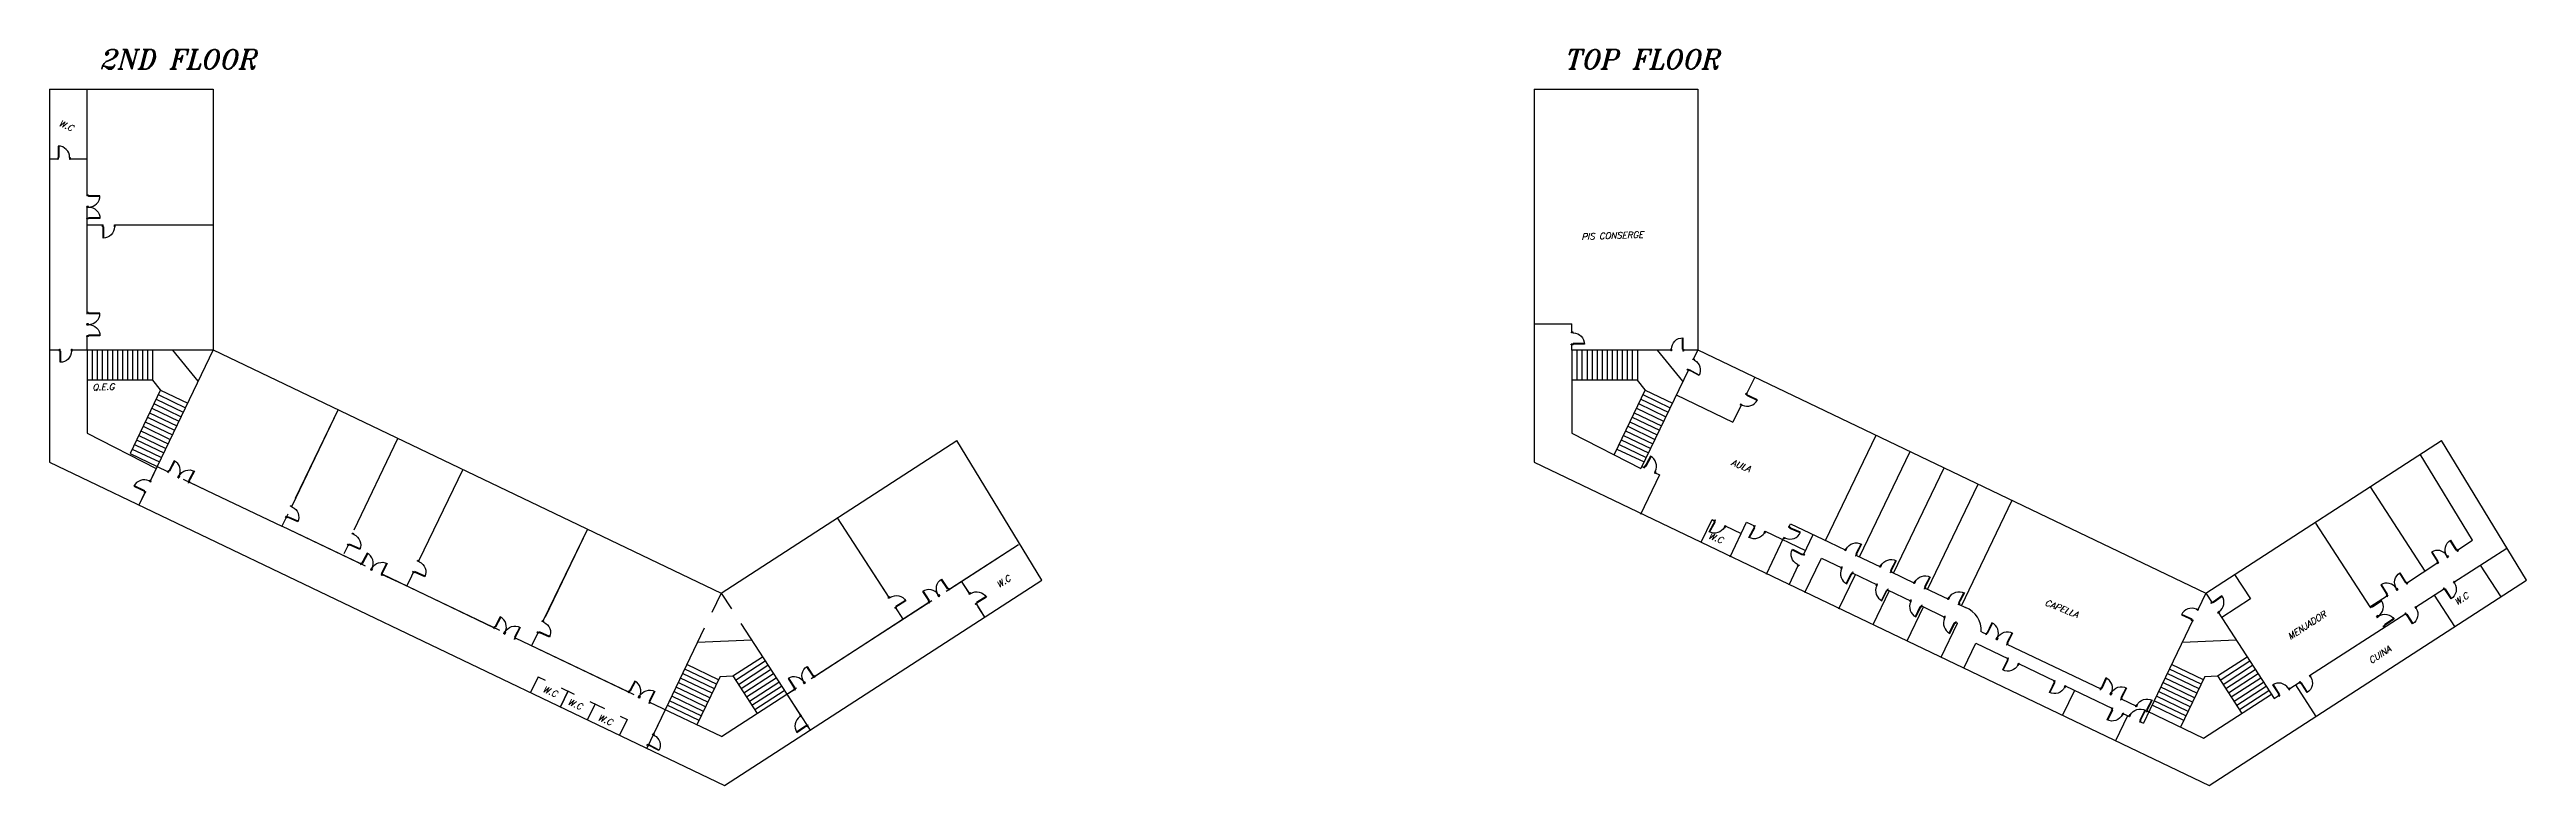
# Model space of a CAD drawing. Header units: millimetres. Extents: x 71 to 575, y 161 to 220.
# Drawn here: x 377.7 to 574.6, y 161.1 to 219.6 of the extents above; entities that cross this region are included whole.
import ezdxf

# ---------------------------------------------------------------- set-up
doc = ezdxf.new("R2010")
doc.units = ezdxf.units.MM
for name, color, linetype in [('Doors', 6, 'Continuous'), ('Furniture', 1, 'Continuous'), ('Stairs', 1, 'Continuous'), ('Walls', 7, 'Continuous')]:
    doc.layers.add(name, color=color, linetype=linetype)
doc.styles.add('ROMANS', font='romant.shx', dxfattribs={"oblique": 15, "height": 0.13})

# ---------------------------------------------------------------- blocks, each defined once
blk = doc.blocks.new('A$C7384371F')
at = {"layer": 'Doors', "ltscale": 0.5}
for p, q in [((1.32, -0.04), (1.32, 0.01)), ((1.47, -0.04), (1.47, 0.01)), ((0.42, -0.89), (1.32, -0.89)), ((0.42, -0.94), (1.47, -0.94)), ((1.32, -0.04), (1.47, -0.04)), ((1.32, -0.99), (1.32, -0.89)), ((1.47, -0.99), (1.47, -0.94))]:
    blk.add_line(p, q, dxfattribs=at)
at = {"layer": 'Doors', "color": 8}
blk.add_arc((1.32, -0.94), 0.9, 90, 180, dxfattribs=at)
at = {"layer": 'Walls', "ltscale": 0.5}
for p, q in [((1.32, 0.01), (1.47, 0.01)), ((1.32, -0.99), (1.47, -0.99))]:
    blk.add_line(p, q, dxfattribs=at)

msp = doc.modelspace()

# ---------------------------------------------------------------- linework, layer by layer
at = {"layer": 'Stairs'}
for p, q in [((380.68, 195.73), (380.68, 193.33)), ((381.08, 195.73), (381.08, 193.33)), ((381.08, 195.73), (381.08, 193.33)), ((381.48, 195.73), (381.48, 193.33)), ((381.48, 195.73), (381.48, 193.33)), ((381.88, 195.73), (381.88, 193.33)), ((381.88, 195.73), (381.88, 193.33)), ((382.28, 195.73), (382.28, 193.33)), ((382.28, 195.73), (382.28, 193.33)), ((382.68, 195.73), (382.68, 193.33)), ((382.68, 195.73), (382.68, 193.33)), ((383.44, 195.73), (382.85, 195.73)), ((383.44, 195.73), (382.85, 195.73)), ((383.08, 195.73), (383.08, 193.33)), ((383.08, 195.73), (383.08, 193.33)), ((383.48, 195.73), (383.48, 193.33)), ((383.48, 195.73), (383.48, 193.33)), ((383.88, 195.73), (383.88, 193.33)), ((383.88, 195.73), (383.88, 193.33)), ((384.28, 195.73), (384.28, 193.33)), ((384.28, 195.73), (384.28, 193.33)), ((384.68, 195.73), (384.68, 193.33)), ((384.68, 195.73), (384.68, 193.33)), ((385.08, 195.73), (385.08, 193.33)), ((385.08, 195.73), (385.08, 193.33)), ((385.48, 195.73), (385.48, 193.33)), ((385.48, 195.73), (385.48, 193.33)), ((385.88, 195.73), (385.88, 193.33)), ((385.88, 195.73), (385.88, 193.33)), ((389.49, 193.24), (387.49, 195.73)), ((498.72, 195.73), (498.72, 196.2)), ((498.72, 195.73), (498.72, 193.33)), ((499.12, 195.73), (499.12, 193.33)), ((499.52, 195.73), (499.52, 193.33)), ((499.92, 195.73), (499.92, 193.33)), ((500.32, 195.73), (500.32, 193.33)), ((500.72, 195.73), (500.72, 193.33)), ((501.48, 195.73), (500.89, 195.73)), ((501.12, 195.73), (501.12, 193.33)), ((501.52, 195.73), (501.52, 193.33)), ((501.92, 195.73), (501.92, 193.33)), ((502.32, 195.73), (502.32, 193.33)), ((502.72, 195.73), (502.72, 193.33)), ((503.12, 195.73), (503.12, 193.33)), ((503.52, 195.73), (503.52, 193.33)), ((503.92, 195.73), (503.92, 193.33)), ((507.53, 193.24), (505.53, 195.73)), ((385.89, 193.33), (380.68, 193.33)), ((385.89, 193.33), (380.68, 193.33)), ((386.5, 192.55), (385.89, 193.33)), ((386.5, 192.55), (385.89, 193.33)), ((503.93, 193.33), (498.72, 193.33)), ((504.54, 192.55), (503.93, 193.33)), ((386.5, 192.55), (384.08, 187.49)), ((386.5, 192.55), (384.08, 187.49)), ((385.81, 191.1), (387.97, 190.06)), ((385.81, 191.1), (387.97, 190.06)), ((385.98, 191.46), (388.15, 190.42)), ((385.98, 191.46), (388.15, 190.42)), ((386.16, 191.82), (388.32, 190.78)), ((386.16, 191.82), (388.32, 190.78)), ((386.33, 192.18), (388.49, 191.14)), ((386.33, 192.18), (388.49, 191.14)), ((386.5, 192.54), (388.67, 191.5)), ((386.5, 192.54), (388.67, 191.5)), ((504.54, 192.55), (502.08, 187.4)), ((503.85, 191.1), (506.01, 190.06)), ((504.02, 191.46), (506.19, 190.42)), ((504.2, 191.82), (506.36, 190.78)), ((504.37, 192.18), (506.53, 191.14)), ((504.54, 192.54), (506.71, 191.5)), ((384.94, 189.3), (387.11, 188.26)), ((384.94, 189.3), (387.11, 188.26)), ((385.12, 189.66), (387.28, 188.62)), ((385.12, 189.66), (387.28, 188.62)), ((385.29, 190.02), (387.46, 188.98)), ((385.29, 190.02), (387.46, 188.98)), ((385.46, 190.38), (387.63, 189.34)), ((385.46, 190.38), (387.63, 189.34)), ((385.64, 190.74), (387.8, 189.7)), ((385.64, 190.74), (387.8, 189.7)), ((502.99, 189.3), (505.15, 188.26)), ((503.16, 189.66), (505.32, 188.62)), ((503.33, 190.02), (505.5, 188.98)), ((503.5, 190.38), (505.67, 189.34)), ((503.68, 190.74), (505.84, 189.7)), ((384.08, 187.49), (386.24, 186.45)), ((384.08, 187.49), (386.24, 186.45)), ((384.25, 187.85), (386.42, 186.82)), ((384.25, 187.85), (386.42, 186.82)), ((384.43, 188.21), (386.59, 187.18)), ((384.43, 188.21), (386.59, 187.18)), ((384.6, 188.57), (386.76, 187.54)), ((384.6, 188.57), (386.76, 187.54)), ((384.77, 188.93), (386.94, 187.9)), ((384.77, 188.93), (386.94, 187.9)), ((502.29, 187.85), (504.46, 186.82)), ((502.47, 188.21), (504.63, 187.18)), ((502.64, 188.57), (504.8, 187.54)), ((502.81, 188.93), (504.98, 187.9)), ((504.29, 186.45), (504.48, 186.36)), ((429.21, 172.48), (433.49, 172.66)), ((547.25, 172.48), (551.53, 172.66)), ((430.36, 168.41), (427.84, 169.62)), ((430.36, 168.41), (427.84, 169.62)), ((430.54, 168.77), (428.01, 169.98)), ((430.54, 168.77), (428.01, 169.98)), ((430.71, 169.13), (428.18, 170.34)), ((430.71, 169.13), (428.18, 170.34)), ((430.88, 169.49), (428.36, 170.71)), ((430.88, 169.49), (428.36, 170.71)), ((431.01, 169.75), (429.15, 165.89)), ((431.01, 169.75), (429.15, 165.89)), ((431.01, 169.75), (432.01, 169.8)), ((431.01, 169.75), (432.01, 169.8)), ((432.01, 169.8), (434.36, 171.32)), ((432.01, 169.8), (434.36, 171.32)), ((432.01, 169.8), (433.95, 166.81)), ((432.01, 169.8), (433.95, 166.81)), ((432.23, 169.46), (434.58, 170.98)), ((432.23, 169.46), (434.58, 170.98)), ((432.45, 169.12), (434.8, 170.65)), ((432.45, 169.12), (434.8, 170.65)), ((432.66, 168.79), (435.01, 170.31)), ((432.66, 168.79), (435.01, 170.31)), ((432.88, 168.45), (435.23, 169.98)), ((432.88, 168.45), (435.23, 169.98)), ((433.1, 168.12), (435.45, 169.64)), ((433.1, 168.12), (435.45, 169.64)), ((548.4, 168.41), (545.88, 169.62)), ((548.58, 168.77), (546.05, 169.98)), ((548.75, 169.13), (546.22, 170.34)), ((548.92, 169.49), (546.4, 170.71)), ((549.05, 169.75), (547.11, 165.71)), ((549.05, 169.75), (550.05, 169.8)), ((550.05, 169.8), (551.99, 166.81)), ((550.27, 169.46), (552.62, 170.98)), ((550.49, 169.12), (552.84, 170.65)), ((550.7, 168.79), (553.05, 170.31)), ((550.92, 168.45), (553.27, 169.98)), ((551.14, 168.12), (553.49, 169.64)), ((429.33, 166.25), (426.8, 167.46)), ((429.33, 166.25), (426.8, 167.46)), ((429.5, 166.61), (426.97, 167.82)), ((429.5, 166.61), (426.97, 167.82)), ((429.67, 166.97), (427.15, 168.18)), ((429.67, 166.97), (427.15, 168.18)), ((429.84, 167.33), (427.32, 168.54)), ((429.84, 167.33), (427.32, 168.54)), ((430.02, 167.69), (427.49, 168.9)), ((430.02, 167.69), (427.49, 168.9)), ((430.19, 168.05), (427.67, 169.26)), ((430.19, 168.05), (427.67, 169.26)), ((433.32, 167.78), (435.67, 169.3)), ((433.32, 167.78), (435.67, 169.3)), ((433.53, 167.45), (435.88, 168.97)), ((433.53, 167.45), (435.88, 168.97)), ((433.75, 167.11), (436.1, 168.63)), ((433.75, 167.11), (436.1, 168.63)), ((547.37, 166.25), (544.84, 167.46)), ((547.54, 166.61), (545.01, 167.82)), ((547.71, 166.97), (545.19, 168.18)), ((547.88, 167.33), (545.36, 168.54)), ((548.06, 167.69), (545.53, 168.9)), ((548.23, 168.05), (545.71, 169.26)), ((551.36, 167.78), (553.71, 169.3)), ((551.57, 167.45), (553.92, 168.97)), ((551.79, 167.11), (554.14, 168.63)), ((554.56, 167.99), (554.96, 168.25))]:
    msp.add_line(p, q, dxfattribs=at)
at = {"layer": 'Walls'}
for p, q in [((377.68, 216.5), (390.68, 216.5)), ((377.68, 216.5), (377.68, 186.79)), ((377.68, 216.5), (390.68, 216.5)), ((377.68, 216.5), (377.68, 186.79)), ((380.68, 208.44), (380.68, 216.5)), ((380.68, 208.05), (380.68, 216.5)), ((390.68, 216.5), (390.68, 195.73)), ((390.68, 216.5), (390.68, 195.73)), ((495.72, 216.5), (508.72, 216.5)), ((495.72, 216.5), (495.72, 186.79)), ((508.72, 216.5), (508.72, 195.73)), ((377.68, 210.95), (378.36, 210.95)), ((377.68, 210.95), (378.36, 210.95)), ((379.32, 210.95), (380.68, 210.95)), ((379.74, 210.95), (380.68, 210.95)), ((380.68, 198.58), (380.68, 207.06)), ((380.68, 198.71), (380.68, 206.11)), ((380.68, 205.68), (381.81, 205.68)), ((380.68, 205.68), (381.89, 205.68)), ((382.91, 205.68), (390.68, 205.68)), ((383.19, 205.68), (390.68, 205.68)), ((495.72, 197.81), (498.72, 197.81)), ((498.72, 197.1), (498.72, 197.81)), ((378.36, 195.73), (377.68, 195.73)), ((378.46, 195.73), (377.68, 195.73)), ((380.68, 195.73), (379.46, 195.73)), ((380.68, 195.73), (379.74, 195.73)), ((380.68, 195.73), (380.68, 196.83)), ((380.68, 195.73), (380.68, 196.81)), ((390.68, 195.73), (380.68, 195.73)), ((390.68, 195.73), (380.68, 195.73)), ((380.68, 195.73), (380.68, 193.33)), ((390.7, 195.74), (386.24, 186.45)), ((390.7, 195.74), (386.24, 186.45)), ((389.49, 193.24), (387.49, 195.73)), ((390.7, 195.74), (431.08, 176.38)), ((390.7, 195.74), (431.08, 176.38)), ((506.59, 195.73), (498.72, 195.73)), ((508.72, 195.73), (507.59, 195.73)), ((508.74, 195.74), (508.37, 194.97)), ((508.74, 195.74), (549.12, 176.38)), ((380.68, 193.33), (380.68, 189.12)), ((380.68, 193.33), (380.68, 189.12)), ((498.72, 193.33), (498.72, 189.12)), ((507.98, 194.15), (504.21, 186.3)), ((513.25, 193.58), (512.6, 192.24)), ((513.25, 193.58), (512.6, 192.24)), ((507.02, 192.15), (511.52, 189.99)), ((512.17, 191.34), (511.52, 189.99)), ((512.17, 191.34), (511.52, 189.99)), ((380.68, 189.12), (386.17, 186.3)), ((380.68, 189.12), (386.17, 186.3)), ((400.62, 190.99), (396.95, 183.31)), ((400.62, 190.99), (397.22, 183.91)), ((498.72, 189.12), (504.21, 186.3)), ((405.35, 188.65), (401.87, 181.39)), ((431.08, 176.38), (449.81, 188.52)), ((431.08, 176.38), (449.81, 188.52)), ((456.57, 177.41), (449.81, 188.52)), ((456.57, 177.41), (449.81, 188.52)), ((518.88, 180.57), (522.9, 188.95)), ((521.58, 179.27), (525.6, 187.66)), ((549.12, 176.38), (567.85, 188.52)), ((570.33, 180.59), (566.17, 187.43)), ((574.61, 177.41), (567.85, 188.52)), ((377.68, 186.79), (431.34, 161.07)), ((377.68, 186.79), (431.34, 161.07)), ((386.24, 186.45), (385.72, 185.35)), ((386.24, 186.45), (385.85, 185.64)), ((386.24, 186.45), (387.07, 186.06)), ((386.24, 186.45), (387.07, 186.06)), ((388.31, 185.46), (390.75, 184.29)), ((388.81, 185.21), (390.75, 184.29)), ((410.53, 186.23), (407.05, 178.97)), ((410.53, 186.23), (407.05, 178.97)), ((495.72, 186.79), (549.39, 161.07)), ((505.67, 185.79), (504.16, 182.65)), ((505.29, 185.97), (505.67, 185.79)), ((524.29, 177.98), (528.31, 186.36)), ((385.28, 184.4), (384.78, 183.39)), ((385.26, 184.39), (384.78, 183.39)), ((390.75, 184.29), (396.16, 181.7)), ((390.75, 184.29), (396.16, 181.7)), ((526.99, 176.68), (531.01, 185.06)), ((529.7, 175.38), (533.72, 183.77)), ((562.17, 184.84), (566.52, 178.12)), ((396.63, 182.67), (396.16, 181.7)), ((396.52, 182.44), (396.16, 181.7)), ((402.8, 178.52), (396.16, 181.7)), ((402.42, 178.7), (396.16, 181.7)), ((420.45, 181.48), (416.91, 174.15)), ((420.45, 181.48), (417.09, 174.47)), ((440.31, 182.37), (444.17, 176.41)), ((440.31, 182.37), (444.42, 176.02)), ((508.99, 180.43), (509.86, 182.23)), ((509.86, 182.23), (510.04, 182.14)), ((510.9, 181.73), (512.17, 181.12)), ((511.29, 179.28), (512.61, 182.02)), ((512.61, 182.02), (513.28, 181.7)), ((514.09, 181.31), (517.3, 179.77)), ((515.97, 181.63), (516.1, 181.9)), ((516.1, 181.9), (519.16, 180.43)), ((557.84, 181.96), (562.15, 175.3)), ((401.44, 180.26), (401.08, 179.51)), ((448.98, 176.54), (454.72, 180.26)), ((449.15, 176.65), (454.72, 180.26)), ((514.18, 177.89), (515.55, 180.76)), ((517.13, 179.43), (517.9, 181.04)), ((519.16, 180.43), (520.49, 179.8)), ((521.3, 179.41), (523.25, 178.47)), ((568.28, 179.27), (568.37, 179.32)), ((568.28, 179.27), (568.37, 179.32)), ((568.84, 177.25), (573.05, 179.97)), ((569.08, 179.78), (570.33, 180.59)), ((413.48, 173.4), (404.04, 177.92)), ((413.05, 173.6), (404.13, 177.88)), ((404.14, 177.86), (406.08, 176.95)), ((406.46, 177.73), (406.08, 176.95)), ((406.46, 177.73), (406.08, 176.95)), ((406.63, 178.08), (406.27, 177.34)), ((431.34, 161.07), (456.57, 177.41)), ((431.34, 161.07), (456.57, 177.41)), ((450.17, 177.32), (450.74, 176.44)), ((450.17, 177.32), (450.79, 176.37)), ((515.98, 177.03), (516.74, 178.62)), ((517.24, 176.42), (518.56, 179.17)), ((518.56, 179.17), (520.19, 178.39)), ((519.95, 175.13), (521.26, 177.87)), ((521, 178), (523, 177.04)), ((524.06, 178.09), (525.95, 177.18)), ((549.39, 161.07), (574.61, 177.41)), ((551.39, 177.86), (552.68, 175.93)), ((565.06, 177.18), (567.57, 178.81)), ((570.93, 178.6), (572.56, 176.08)), ((431.08, 176.38), (430.33, 174.83)), ((431.08, 176.38), (430.33, 174.83)), ((431.08, 176.38), (431.89, 175.13)), ((431.08, 176.38), (431.89, 175.13)), ((438.23, 169.58), (447.82, 175.79)), ((438.49, 169.75), (447.6, 175.65)), ((451.39, 175.49), (452.02, 174.46)), ((451.49, 175.28), (452.02, 174.46)), ((522.67, 173.87), (523.97, 176.58)), ((523.81, 176.65), (525.68, 175.75)), ((525.38, 172.57), (526.67, 175.28)), ((526.5, 175.37), (528.4, 174.45)), ((526.76, 176.79), (528.65, 175.89)), ((529.46, 175.5), (530.02, 175.23)), ((549.12, 176.38), (548.48, 175.04)), ((549.12, 176.38), (549.62, 175.61)), ((552.68, 175.93), (550.38, 174.44)), ((562.15, 175.3), (563.55, 176.2)), ((564.26, 176.66), (564.35, 176.72)), ((565.78, 175.26), (568.08, 176.76)), ((567.27, 176.23), (568.9, 173.71)), ((429.74, 173.58), (426.63, 167.1)), ((429.74, 173.58), (426.63, 167.1)), ((432.64, 173.97), (436.3, 168.33)), ((432.64, 173.97), (436.3, 168.33)), ((444.92, 175.25), (445.53, 174.31)), ((444.92, 175.25), (445.53, 174.31)), ((528.08, 171.28), (529.38, 173.98)), ((529.21, 174.06), (529.38, 173.98)), ((531.27, 173.3), (531.68, 173.1)), ((548.09, 174.23), (544.67, 167.1)), ((550.11, 174.86), (554.56, 167.99)), ((557.37, 169.82), (565.02, 174.77)), ((424.16, 168.28), (414.72, 172.8)), ((423.73, 168.5), (414.72, 172.8)), ((416.5, 173.22), (416, 172.19)), ((416.5, 173.22), (416, 172.19)), ((429.21, 172.48), (433.49, 172.66)), ((529.89, 170.41), (530.84, 172.4)), ((530.84, 172.4), (533.42, 171.16)), ((530.84, 172.4), (533.42, 171.16)), ((532.44, 172.74), (532.53, 172.69)), ((533.3, 172.33), (540.76, 168.75)), ((416.52, 169.73), (415.91, 168.46)), ((416.52, 169.73), (415.91, 168.46)), ((416.52, 169.73), (417.1, 169.45)), ((416.52, 169.73), (417.1, 169.45)), ((534.23, 170.77), (537.13, 169.38)), ((534.23, 170.77), (537.13, 169.38)), ((550.05, 169.8), (552.4, 171.32)), ((418.31, 167.32), (418.91, 168.59)), ((418.91, 168.59), (418.31, 167.32)), ((418.31, 167.32), (418.91, 168.59)), ((418.91, 168.59), (418.31, 167.32)), ((418.35, 168.85), (419.4, 168.35)), ((418.35, 168.85), (419.4, 168.35)), ((420.46, 166.29), (421.06, 167.55)), ((420.46, 166.29), (421.06, 167.55)), ((420.64, 167.75), (421.81, 167.19)), ((420.64, 167.75), (421.81, 167.19)), ((431.1, 164.96), (425.4, 167.68)), ((431.1, 164.96), (425.4, 167.68)), ((431.1, 164.96), (436.3, 168.33)), ((431.1, 164.96), (436.3, 168.33)), ((436.3, 168.33), (437.07, 168.83)), ((436.3, 168.33), (436.9, 168.72)), ((436.3, 168.33), (438.15, 165.47)), ((436.3, 168.33), (437.39, 166.64)), ((538.68, 168.64), (537.72, 166.66)), ((537.94, 168.99), (541.71, 167.19)), ((537.94, 168.99), (541.71, 167.19)), ((541.53, 168.38), (541.62, 168.34)), ((542.38, 167.97), (543.6, 167.39)), ((548.94, 164.83), (554.34, 168.33)), ((555.71, 168.74), (556.62, 169.33)), ((556.24, 169.08), (557.86, 166.57)), ((423.6, 166.33), (422.99, 165.07)), ((423.6, 166.33), (422.99, 165.07)), ((423.05, 166.59), (423.6, 166.33)), ((423.05, 166.59), (423.6, 166.33)), ((426.63, 167.1), (425.16, 164.03)), ((426.63, 167.1), (425.67, 165.1)), ((437.94, 165.8), (438.15, 165.47)), ((542.89, 166.62), (541.93, 164.61)), ((542.52, 166.8), (543.04, 166.55)), ((542.52, 166.8), (543.04, 166.55)), ((543.85, 166.16), (544.15, 166.02)), ((543.85, 166.16), (544.15, 166.02)), ((544.67, 167.1), (544.15, 166.02)), ((544.42, 167), (548.94, 164.83)), ((425.28, 164.29), (425.16, 164.03))]:
    msp.add_line(p, q, dxfattribs=at)
msp.add_arc((529.31, 173.4), 1.96, 357.0407, 68.8413, dxfattribs=at)

# ---------------------------------------------------------------- block references
at = {"layer": 'Furniture', "color": 7}
for p, rotation in [((379.32, 212.38), 269.9999999938152), ((382.11, 207.07), 179.9999999938152), ((382.11, 197.72), 179.9999999938152), ((513.43, 190.73), 153.9888335331802), ((505.99, 187.22), 242.3016880896442), ((384.42, 185.92), 334.367247439086), ((388.63, 186.85), 242.3016880896442), ((516.9, 180.19), 156.5654561307649), ((403.96, 179.5), 242.3016880896442), ((567.62, 180.5), 302.0990707549395), ((519.55, 177.15), 64.04133932896144), ((563.6, 177.89), 302.0990707549395), ((447.65, 177.38), 303.099701713503), ((522.34, 175.8), 64.04133932896144), ((525.04, 174.52), 64.04133932896144), ((547.19, 175.69), 334.8514657783659), ((551.28, 175.63), 214.9680071837394), ((563.96, 175.25), 213.7929541242164), ((414.55, 174.42), 242.3016880896442), ((527.74, 173.21), 64.04133932896144), ((533.14, 174), 244.7625087450637), ((425.24, 169.32), 242.3016880896442), ((436.96, 170.44), 303.099701713503), ((542.21, 169.61), 244.7625087450637), ((555, 169.94), 302.375987626642), ((436.23, 165.84), 34.21556005536969)]:
    msp.add_blockref('A$C7384371F', p, dxfattribs=dict(at, rotation=rotation))
at = {"layer": 'Furniture', "color": 7, "xscale": -1}
for p, rotation in [((382.11, 207.15), 6.184812662013429e-09), ((382.89, 204.22), 270.0000000061848), ((382.11, 197.8), 6.184812662013429e-09), ((500.15, 197.12), 359.3275445930953), ((379.46, 194.33), 270.0000000061848), ((506.61, 197.13), 89.32754459309534), ((509.64, 194.32), 331.5984886887389), ((388.56, 186.89), 62.30168810201379), ((398.19, 182.74), 336.2965452630796), ((510.25, 180.45), 241.4331355795146), ((513.42, 180), 241.4331355795146), ((403.11, 180.55), 336.2965452630796), ((515.45, 179.23), 152.903362933952), ((521.11, 181.08), 62.50508065158149), ((523.87, 179.76), 62.50508065158149), ((567.55, 180.45), 122.0990707673091), ((403.89, 179.54), 62.30168810201379), ((408.29, 178.38), 336.2965452630796), ((447.58, 177.33), 123.0997017258726), ((526.57, 178.46), 62.50508065158149), ((563.53, 177.85), 122.0990707673091), ((569.63, 176.07), 302.2757932361165), ((445.62, 176.78), 32.18885670805039), ((452.02, 177.09), 32.18885670805039), ((529.28, 177.2), 62.50508065158149), ((566.58, 174.07), 302.2757932361165), ((414.47, 174.46), 62.30168810201379), ((418.2, 173.57), 336.2965452630796), ((533.12, 174.01), 62.50508065158149), ((563.92, 175.32), 33.792954136586), ((436.89, 170.39), 123.0997017258726), ((533.63, 169.47), 243.7846607063798), ((537.34, 167.68), 243.7846607063798), ((558.19, 168.61), 302.2757932361165), ((425.17, 169.36), 62.30168810201379), ((542.18, 169.63), 62.50508065158149), ((543.68, 167.86), 62.50508065158149), ((544.22, 168.66), 62.50508065158149), ((541.93, 165.5), 243.7846607063798), ((426.94, 164.48), 332.169977883464)]:
    msp.add_blockref('A$C7384371F', p, dxfattribs=dict(at, rotation=rotation))

# ---------------------------------------------------------------- texts
at = {"layer": 'Stairs', "insert": (381.08, 193.01), "char_height": 0.499, "width": 84.8367, "attachment_point": 1, "rotation": 1.9494, "style": 'ROMANS'}
msp.add_mtext('Q.E.G', dxfattribs=at)
at = {"layer": 'Walls', "char_height": 1.56, "width": 265.1147, "attachment_point": 1, "style": 'ROMANS'}
for s, insert in [('2ND FLOOR', (381.63, 219.65)), ('TOP FLOOR', (498.08, 219.65))]:
    msp.add_mtext(s, dxfattribs=dict(at, insert=insert))
at = {"layer": 'Walls', "width": 84.8367, "attachment_point": 1, "style": 'ROMANS'}
for s, insert, char_height, rotation in [('W.C', (378.57, 214.06), 0.499, 336.1364), ('W.C', (378.57, 214.06), 0.499, 336.1364), ('PIS CONSERGE', (499.47, 205), 0.4992, 1.9494), ('AULA', (511.51, 187.05), 0.499, 338.3349), ('W.C', (509.71, 181.22), 0.499, 338.3349), ('W.C', (452.9, 177.19), 0.499, 33.2419), ('W.C', (452.9, 177.19), 0.499, 33.2419), ('CAPELLA', (536.45, 175.9), 0.499, 338.3349), ('W.C', (568.81, 175.8), 0.499, 33.2419), ('MENJADOR', (555.55, 173.06), 0.499, 33.2419), ('CUINA', (562, 171.15), 0.499, 33.2419), ('W.C', (417.04, 169.02), 0.499, 336.1364), ('W.C', (417.04, 169.02), 0.499, 336.1364), ('W.C', (419.03, 168.01), 0.499, 336.1364), ('W.C', (419.03, 168.01), 0.499, 336.1364), ('W.C', (421.43, 166.77), 0.499, 336.1364), ('W.C', (421.43, 166.77), 0.499, 336.1364)]:
    msp.add_mtext(s, dxfattribs=dict(at, insert=insert, char_height=char_height, rotation=rotation))

doc.saveas('drawing.dxf')
